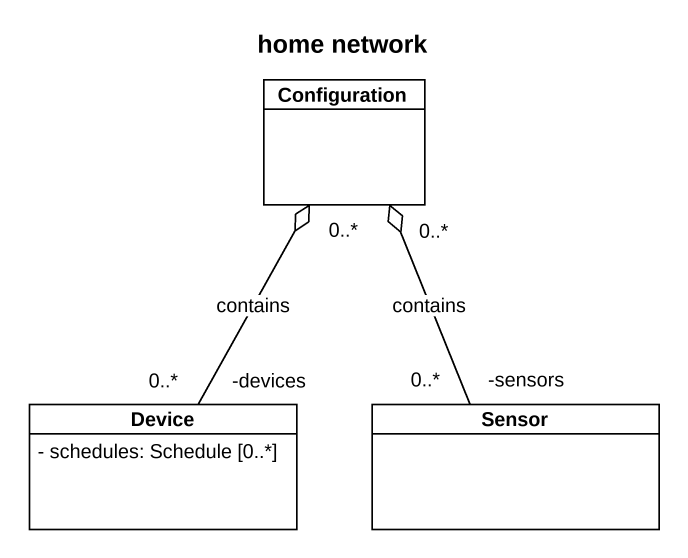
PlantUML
@startuml
title home network
hide circle
hide empty members
skinparam classAttributeIconSize 0
class Configuration
class Device {
  - schedules: Schedule [0..*]
}
class Sensor
Device "-devices\n0..*" -up-o "0..*" Configuration : contains
Sensor "-sensors\n0..*" -up-o "0..*" Configuration : contains
@enduml
